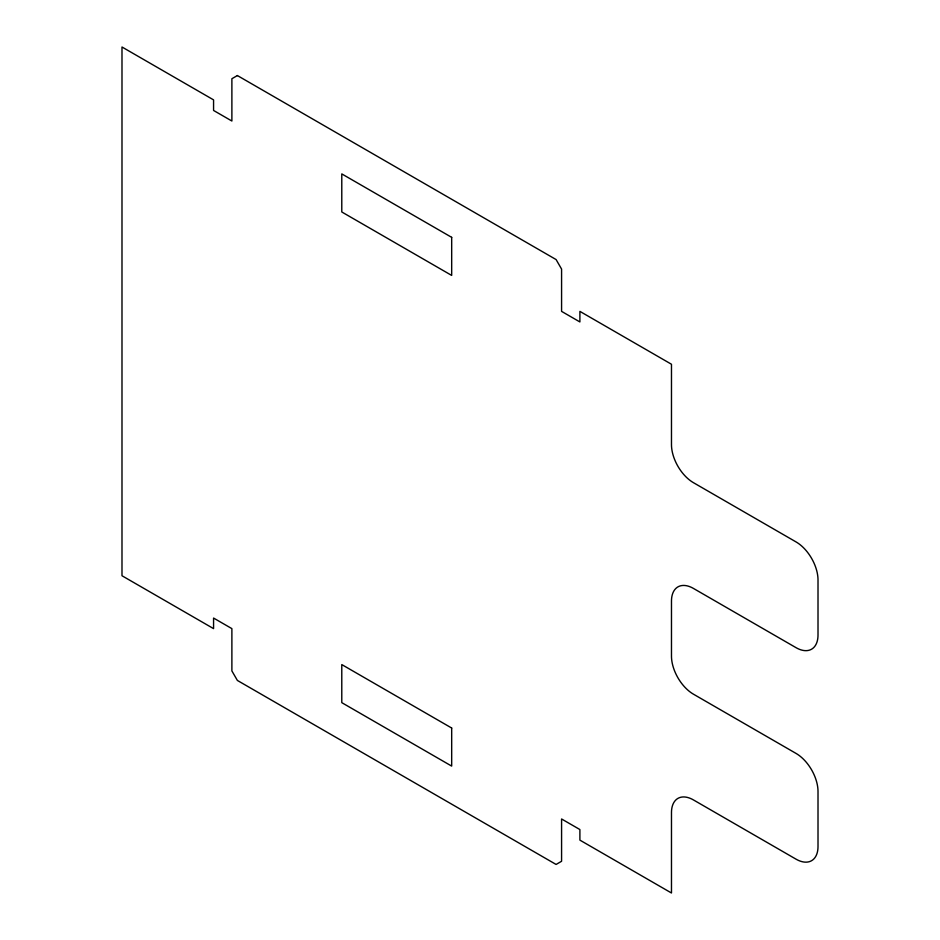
<?xml version="1.0" encoding="UTF-8"?>
<svg xmlns="http://www.w3.org/2000/svg" width="940" height="940" viewBox="0 0 940 940"><rect width="100%" height="100%" fill="white"/><g stroke="black" fill="none" stroke-linecap="round" stroke-linejoin="round"><path stroke-width="1.41" d="M237.385 75.552L231.886 78.725L231.886 121.025L213.568 110.45L213.568 99.875L121.989 47L121.989 575.75L213.568 628.625L213.568 618.05L231.886 628.625L231.886 670.925L237.385 680.443L556.092 864.448L561.58 861.275L561.58 818.975L579.898 829.55L579.898 840.125L671.477 893L671.477 812.63A31.079 17.942 60 0 1 693.462 799.94L796.027 859.16A31.079 17.942 60 0 0 818.011 846.47L818.011 791.48A31.079 17.942 60 0 0 796.027 753.41L693.462 694.19A31.079 17.942 60 0 1 671.477 656.12L671.477 601.13A31.079 17.942 60 0 1 693.462 588.44L796.027 647.66A31.079 17.942 60 0 0 818.011 634.97L818.011 579.98A31.079 17.942 60 0 0 796.027 541.91L693.462 482.69A31.079 17.942 60 0 1 671.477 444.62L671.477 364.25L579.898 311.375L579.898 321.95L561.58 311.375L561.58 269.075L556.092 259.558L237.385 75.552M451.682 237.35L341.784 173.9L341.784 211.97L451.682 275.42L451.682 237.35M451.682 728.03L341.784 664.58L341.784 702.65L451.682 766.1L451.682 728.03"/></g></svg>
